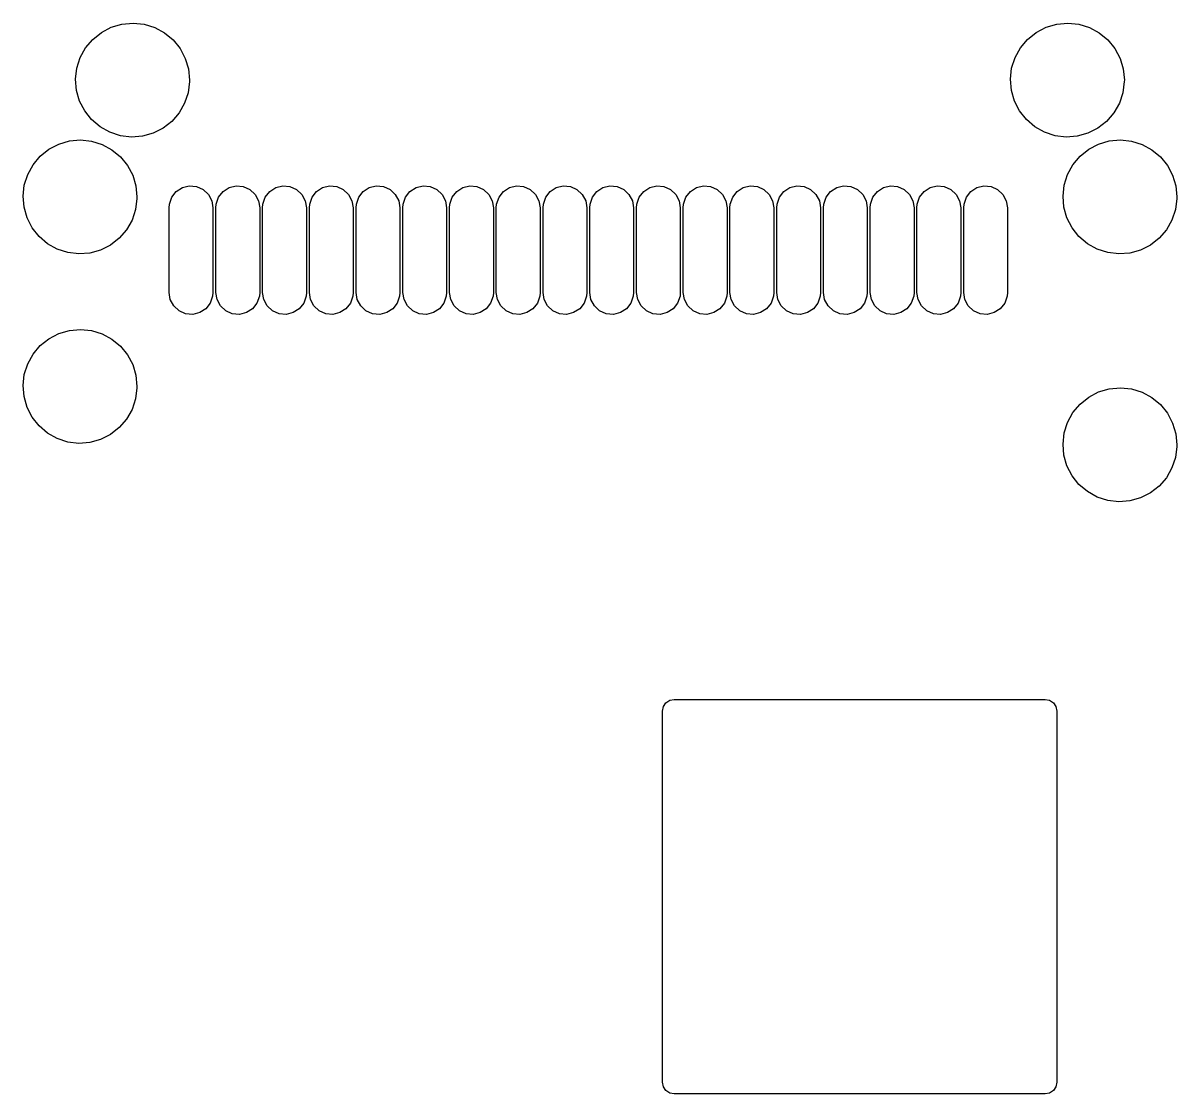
# Model space of a CAD drawing. Extents: x 0.05 to 3.94, y 0.07 to 3.93.
# Drawn here: x 0.086 to 0.864, y 2.367 to 3.088 of the extents above; entities that cross this region are included whole.
import ezdxf

# ---------------------------------------------------------------- set-up
doc = ezdxf.new("R2010")
doc.units = 0
doc.header["$MEASUREMENT"] = 0
doc.layers.add('BLACK', color=7, linetype='CONTINUOUS')

msp = doc.modelspace()

# ---------------------------------------------------------------- linework, layer by layer
at = {"layer": 'BLACK', "linetype": 'CONTINUOUS'}
for p, q in [((0.14566, 3.08559), (0.152847, 3.08771)), ((0.152847, 3.08771), (0.160307, 3.08838)), ((0.160307, 3.08838), (0.167758, 3.0876)), ((0.167758, 3.0876), (0.174914, 3.08539)), ((0.775581, 3.08559), (0.782768, 3.08771)), ((0.782768, 3.08771), (0.790229, 3.08838)), ((0.790229, 3.08838), (0.797679, 3.0876)), ((0.797679, 3.0876), (0.804836, 3.08539)), ((0.133182, 3.07743), (0.139021, 3.08212)), ((0.139021, 3.08212), (0.14566, 3.08559)), ((0.174914, 3.08539), (0.181504, 3.08182)), ((0.181504, 3.08182), (0.187277, 3.07705)), ((0.763103, 3.07743), (0.768942, 3.08212)), ((0.768942, 3.08212), (0.775581, 3.08559)), ((0.804836, 3.08539), (0.811426, 3.08182)), ((0.811426, 3.08182), (0.817198, 3.07705)), ((0.124758, 3.06512), (0.128367, 3.07169)), ((0.128367, 3.07169), (0.133182, 3.07743)), ((0.187277, 3.07705), (0.192012, 3.07124)), ((0.754679, 3.06512), (0.758288, 3.07169)), ((0.758288, 3.07169), (0.763103, 3.07743)), ((0.817198, 3.07705), (0.821933, 3.07124)), ((0.122492, 3.05798), (0.124758, 3.06512)), ((0.192012, 3.07124), (0.195529, 3.06463)), ((0.195529, 3.06463), (0.197694, 3.05746)), ((0.752414, 3.05798), (0.754679, 3.06512)), ((0.821933, 3.07124), (0.82545, 3.06463)), ((0.82545, 3.06463), (0.827615, 3.05746)), ((0.121657, 3.05054), (0.122492, 3.05798)), ((0.197694, 3.05746), (0.198425, 3.05)), ((0.751579, 3.05054), (0.752414, 3.05798)), ((0.827615, 3.05746), (0.828346, 3.05)), ((0.122284, 3.04307), (0.121657, 3.05054)), ((0.19841, 3.04893), (0.197471, 3.0415)), ((0.198425, 3.05), (0.19841, 3.04893)), ((0.752205, 3.04307), (0.751579, 3.05054)), ((0.828331, 3.04893), (0.827393, 3.0415)), ((0.828346, 3.05), (0.828331, 3.04893)), ((0.124349, 3.03587), (0.122284, 3.04307)), ((0.197471, 3.0415), (0.195107, 3.03439)), ((0.75427, 3.03587), (0.752205, 3.04307)), ((0.827393, 3.0415), (0.825028, 3.03439)), ((0.127774, 3.02921), (0.124349, 3.03587)), ((0.195107, 3.03439), (0.191406, 3.02787)), ((0.757695, 3.02921), (0.75427, 3.03587)), ((0.825028, 3.03439), (0.821327, 3.02787)), ((0.132427, 3.02333), (0.127774, 3.02921)), ((0.191406, 3.02787), (0.186511, 3.0222)), ((0.762348, 3.02333), (0.757695, 3.02921)), ((0.821327, 3.02787), (0.816432, 3.0222)), ((0.138132, 3.01848), (0.132427, 3.02333)), ((0.144672, 3.01482), (0.138132, 3.01848)), ((0.180608, 3.01759), (0.173921, 3.01421)), ((0.186511, 3.0222), (0.180608, 3.01759)), ((0.768053, 3.01848), (0.762348, 3.02333)), ((0.774593, 3.01482), (0.768053, 3.01848)), ((0.810529, 3.01759), (0.803842, 3.01421)), ((0.816432, 3.0222), (0.810529, 3.01759)), ((0.117414, 3.00897), (0.124874, 3.00964)), ((0.124874, 3.00964), (0.132325, 3.00886)), ((0.151797, 3.01251), (0.144672, 3.01482)), ((0.159235, 3.01162), (0.151797, 3.01251)), ((0.166705, 3.0122), (0.159235, 3.01162)), ((0.173921, 3.01421), (0.166705, 3.0122)), ((0.781718, 3.01251), (0.774593, 3.01482)), ((0.789157, 3.01162), (0.781718, 3.01251)), ((0.796626, 3.0122), (0.789157, 3.01162)), ((0.803842, 3.01421), (0.796626, 3.0122)), ((0.818201, 3.00897), (0.825662, 3.00964)), ((0.825662, 3.00964), (0.833112, 3.00886)), ((0.097749, 2.99869), (0.103588, 3.00338)), ((0.103588, 3.00338), (0.110227, 3.00685)), ((0.110227, 3.00685), (0.117414, 3.00897)), ((0.132325, 3.00886), (0.139481, 3.00665)), ((0.139481, 3.00665), (0.146071, 3.00308)), ((0.146071, 3.00308), (0.151844, 2.99831)), ((0.798537, 2.99869), (0.804375, 3.00338)), ((0.804375, 3.00338), (0.811014, 3.00685)), ((0.811014, 3.00685), (0.818201, 3.00897)), ((0.833112, 3.00886), (0.840269, 3.00665)), ((0.840269, 3.00665), (0.846859, 3.00308)), ((0.846859, 3.00308), (0.852631, 2.99831)), ((0.092934, 2.99295), (0.097749, 2.99869)), ((0.151844, 2.99831), (0.156579, 2.9925)), ((0.793721, 2.99295), (0.798537, 2.99869)), ((0.852631, 2.99831), (0.857366, 2.9925)), ((0.087059, 2.97924), (0.089325, 2.98638)), ((0.089325, 2.98638), (0.092934, 2.99295)), ((0.156579, 2.9925), (0.160096, 2.98589)), ((0.160096, 2.98589), (0.162261, 2.97872)), ((0.787847, 2.97924), (0.790112, 2.98638)), ((0.790112, 2.98638), (0.793721, 2.99295)), ((0.857366, 2.9925), (0.860883, 2.98589)), ((0.860883, 2.98589), (0.863048, 2.97872)), ((0.086224, 2.9718), (0.087059, 2.97924)), ((0.162261, 2.97872), (0.162992, 2.97126)), ((0.193546, 2.97753), (0.198251, 2.97869)), ((0.198251, 2.97869), (0.203081, 2.97828)), ((0.203081, 2.97828), (0.207515, 2.97632)), ((0.225042, 2.97753), (0.229747, 2.97869)), ((0.229747, 2.97869), (0.234577, 2.97828)), ((0.234577, 2.97828), (0.239011, 2.97632)), ((0.256538, 2.97753), (0.261243, 2.97869)), ((0.261243, 2.97869), (0.266073, 2.97828)), ((0.266073, 2.97828), (0.270507, 2.97632)), ((0.288034, 2.97753), (0.292739, 2.97869)), ((0.292739, 2.97869), (0.297569, 2.97828)), ((0.297569, 2.97828), (0.302003, 2.97632)), ((0.31953, 2.97753), (0.324235, 2.97869)), ((0.324235, 2.97869), (0.329065, 2.97828)), ((0.329065, 2.97828), (0.333499, 2.97632)), ((0.351026, 2.97753), (0.355731, 2.97869)), ((0.355731, 2.97869), (0.360561, 2.97828)), ((0.360561, 2.97828), (0.364995, 2.97632)), ((0.382522, 2.97753), (0.387227, 2.97869)), ((0.387227, 2.97869), (0.392057, 2.97828)), ((0.392057, 2.97828), (0.396491, 2.97632)), ((0.414019, 2.97753), (0.418724, 2.97869)), ((0.418724, 2.97869), (0.423554, 2.97828)), ((0.423554, 2.97828), (0.427988, 2.97632)), ((0.445515, 2.97753), (0.45022, 2.97869)), ((0.45022, 2.97869), (0.45505, 2.97828)), ((0.45505, 2.97828), (0.459484, 2.97632)), ((0.477011, 2.97753), (0.481716, 2.97869)), ((0.481716, 2.97869), (0.486546, 2.97828)), ((0.486546, 2.97828), (0.49098, 2.97632)), ((0.508507, 2.97753), (0.513212, 2.97869)), ((0.513212, 2.97869), (0.518042, 2.97828)), ((0.518042, 2.97828), (0.522476, 2.97632)), ((0.540003, 2.97753), (0.544708, 2.97869)), ((0.544708, 2.97869), (0.549538, 2.97828)), ((0.549538, 2.97828), (0.553972, 2.97632)), ((0.571499, 2.97753), (0.576204, 2.97869)), ((0.576204, 2.97869), (0.581034, 2.97828)), ((0.581034, 2.97828), (0.585468, 2.97632)), ((0.602995, 2.97753), (0.6077, 2.97869)), ((0.6077, 2.97869), (0.61253, 2.97828)), ((0.61253, 2.97828), (0.616964, 2.97632)), ((0.634491, 2.97753), (0.639196, 2.97869)), ((0.639196, 2.97869), (0.644026, 2.97828)), ((0.644026, 2.97828), (0.64846, 2.97632)), ((0.665987, 2.97753), (0.670692, 2.97869)), ((0.670692, 2.97869), (0.675522, 2.97828)), ((0.675522, 2.97828), (0.679956, 2.97632)), ((0.697483, 2.97753), (0.702188, 2.97869)), ((0.702188, 2.97869), (0.707018, 2.97828)), ((0.707018, 2.97828), (0.711452, 2.97632)), ((0.728979, 2.97753), (0.733684, 2.97869)), ((0.733684, 2.97869), (0.738514, 2.97828)), ((0.738514, 2.97828), (0.742948, 2.97632)), ((0.787012, 2.9718), (0.787847, 2.97924)), ((0.863048, 2.97872), (0.86378, 2.97126)), ((0.086851, 2.96433), (0.086224, 2.9718)), ((0.162992, 2.97126), (0.162977, 2.97019)), ((0.184866, 2.96651), (0.186472, 2.97109)), ((0.186472, 2.97109), (0.189473, 2.9749)), ((0.189473, 2.9749), (0.193546, 2.97753)), ((0.207515, 2.97632), (0.211075, 2.97302)), ((0.211075, 2.97302), (0.213377, 2.96876)), ((0.216362, 2.96651), (0.217968, 2.97109)), ((0.217968, 2.97109), (0.220969, 2.9749)), ((0.220969, 2.9749), (0.225042, 2.97753)), ((0.239011, 2.97632), (0.242571, 2.97302)), ((0.242571, 2.97302), (0.244873, 2.96876)), ((0.247858, 2.96651), (0.249464, 2.97109)), ((0.249464, 2.97109), (0.252465, 2.9749)), ((0.252465, 2.9749), (0.256538, 2.97753)), ((0.270507, 2.97632), (0.274067, 2.97302)), ((0.274067, 2.97302), (0.276369, 2.96876)), ((0.279354, 2.96651), (0.28096, 2.97109)), ((0.28096, 2.97109), (0.283961, 2.9749)), ((0.283961, 2.9749), (0.288034, 2.97753)), ((0.302003, 2.97632), (0.305563, 2.97302)), ((0.305563, 2.97302), (0.307865, 2.96876)), ((0.31085, 2.96651), (0.312456, 2.97109)), ((0.312456, 2.97109), (0.315457, 2.9749)), ((0.315457, 2.9749), (0.31953, 2.97753)), ((0.333499, 2.97632), (0.337059, 2.97302)), ((0.337059, 2.97302), (0.339361, 2.96876)), ((0.342346, 2.96651), (0.343952, 2.97109)), ((0.343952, 2.97109), (0.346954, 2.9749)), ((0.346954, 2.9749), (0.351026, 2.97753)), ((0.364995, 2.97632), (0.368555, 2.97302)), ((0.368555, 2.97302), (0.370858, 2.96876)), ((0.373842, 2.96651), (0.375448, 2.97109)), ((0.375448, 2.97109), (0.37845, 2.9749)), ((0.37845, 2.9749), (0.382522, 2.97753)), ((0.396491, 2.97632), (0.400051, 2.97302)), ((0.400051, 2.97302), (0.402354, 2.96876)), ((0.405338, 2.96651), (0.406944, 2.97109)), ((0.406944, 2.97109), (0.409946, 2.9749)), ((0.409946, 2.9749), (0.414019, 2.97753)), ((0.427988, 2.97632), (0.431548, 2.97302)), ((0.431548, 2.97302), (0.43385, 2.96876)), ((0.436834, 2.96651), (0.43844, 2.97109)), ((0.43844, 2.97109), (0.441442, 2.9749)), ((0.441442, 2.9749), (0.445515, 2.97753)), ((0.459484, 2.97632), (0.463044, 2.97302)), ((0.463044, 2.97302), (0.465346, 2.96876)), ((0.46833, 2.96651), (0.469936, 2.97109)), ((0.469936, 2.97109), (0.472938, 2.9749)), ((0.472938, 2.9749), (0.477011, 2.97753)), ((0.49098, 2.97632), (0.49454, 2.97302)), ((0.49454, 2.97302), (0.496842, 2.96876)), ((0.499826, 2.96651), (0.501432, 2.97109)), ((0.501432, 2.97109), (0.504434, 2.9749)), ((0.504434, 2.9749), (0.508507, 2.97753)), ((0.522476, 2.97632), (0.526036, 2.97302)), ((0.526036, 2.97302), (0.528338, 2.96876)), ((0.531322, 2.96651), (0.532929, 2.97109)), ((0.532929, 2.97109), (0.53593, 2.9749)), ((0.53593, 2.9749), (0.540003, 2.97753)), ((0.553972, 2.97632), (0.557532, 2.97302)), ((0.557532, 2.97302), (0.559834, 2.96876)), ((0.562818, 2.96651), (0.564425, 2.97109)), ((0.564425, 2.97109), (0.567426, 2.9749)), ((0.567426, 2.9749), (0.571499, 2.97753)), ((0.585468, 2.97632), (0.589028, 2.97302)), ((0.589028, 2.97302), (0.59133, 2.96876)), ((0.594314, 2.96651), (0.595921, 2.97109)), ((0.595921, 2.97109), (0.598922, 2.9749)), ((0.598922, 2.9749), (0.602995, 2.97753)), ((0.616964, 2.97632), (0.620524, 2.97302)), ((0.620524, 2.97302), (0.622826, 2.96876)), ((0.62581, 2.96651), (0.627417, 2.97109)), ((0.627417, 2.97109), (0.630418, 2.9749)), ((0.630418, 2.9749), (0.634491, 2.97753)), ((0.64846, 2.97632), (0.65202, 2.97302)), ((0.65202, 2.97302), (0.654322, 2.96876)), ((0.657306, 2.96651), (0.658913, 2.97109)), ((0.658913, 2.97109), (0.661914, 2.9749)), ((0.661914, 2.9749), (0.665987, 2.97753)), ((0.679956, 2.97632), (0.683516, 2.97302)), ((0.683516, 2.97302), (0.685818, 2.96876)), ((0.688803, 2.96651), (0.690409, 2.97109)), ((0.690409, 2.97109), (0.69341, 2.9749)), ((0.69341, 2.9749), (0.697483, 2.97753)), ((0.711452, 2.97632), (0.715012, 2.97302)), ((0.715012, 2.97302), (0.717314, 2.96876)), ((0.720299, 2.96651), (0.721905, 2.97109)), ((0.721905, 2.97109), (0.724906, 2.9749)), ((0.724906, 2.9749), (0.728979, 2.97753)), ((0.742948, 2.97632), (0.746508, 2.97302)), ((0.746508, 2.97302), (0.74881, 2.96876)), ((0.787639, 2.96433), (0.787012, 2.9718)), ((0.86378, 2.97126), (0.863765, 2.97019)), ((0.088916, 2.95713), (0.086851, 2.96433)), ((0.162038, 2.96276), (0.159674, 2.95565)), ((0.162977, 2.97019), (0.162038, 2.96276)), ((0.184646, 2.96398), (0.184866, 2.96651)), ((0.184646, 2.90689), (0.184646, 2.96398)), ((0.213377, 2.96876), (0.214173, 2.96398)), ((0.214173, 2.96398), (0.214173, 2.90689)), ((0.216142, 2.96398), (0.216362, 2.96651)), ((0.216142, 2.90689), (0.216142, 2.96398)), ((0.244873, 2.96876), (0.245669, 2.96398)), ((0.245669, 2.96398), (0.245669, 2.90689)), ((0.247638, 2.96398), (0.247858, 2.96651)), ((0.247638, 2.90689), (0.247638, 2.96398)), ((0.276369, 2.96876), (0.277165, 2.96398)), ((0.277165, 2.96398), (0.277165, 2.90689)), ((0.279134, 2.96398), (0.279354, 2.96651)), ((0.279134, 2.90689), (0.279134, 2.96398)), ((0.307865, 2.96876), (0.308661, 2.96398)), ((0.308661, 2.96398), (0.308661, 2.90689)), ((0.31063, 2.96398), (0.31085, 2.96651)), ((0.31063, 2.90689), (0.31063, 2.96398)), ((0.339361, 2.96876), (0.340157, 2.96398)), ((0.340157, 2.96398), (0.340157, 2.90689)), ((0.342126, 2.96398), (0.342346, 2.96651)), ((0.342126, 2.90689), (0.342126, 2.96398)), ((0.370858, 2.96876), (0.371654, 2.96398)), ((0.371654, 2.96398), (0.371654, 2.90689)), ((0.373622, 2.96398), (0.373842, 2.96651)), ((0.373622, 2.90689), (0.373622, 2.96398)), ((0.402354, 2.96876), (0.40315, 2.96398)), ((0.40315, 2.96398), (0.40315, 2.90689)), ((0.405118, 2.96398), (0.405338, 2.96651)), ((0.405118, 2.90689), (0.405118, 2.96398)), ((0.43385, 2.96876), (0.434646, 2.96398)), ((0.434646, 2.96398), (0.434646, 2.90689)), ((0.436614, 2.96398), (0.436834, 2.96651)), ((0.436614, 2.90689), (0.436614, 2.96398)), ((0.465346, 2.96876), (0.466142, 2.96398)), ((0.466142, 2.96398), (0.466142, 2.90689)), ((0.46811, 2.96398), (0.46833, 2.96651)), ((0.46811, 2.90689), (0.46811, 2.96398)), ((0.496842, 2.96876), (0.497638, 2.96398)), ((0.497638, 2.96398), (0.497638, 2.90689)), ((0.499606, 2.96398), (0.499826, 2.96651)), ((0.499606, 2.90689), (0.499606, 2.96398)), ((0.528338, 2.96876), (0.529134, 2.96398)), ((0.529134, 2.96398), (0.529134, 2.90689)), ((0.531102, 2.96398), (0.531322, 2.96651)), ((0.531102, 2.90689), (0.531102, 2.96398)), ((0.559834, 2.96876), (0.56063, 2.96398)), ((0.56063, 2.96398), (0.56063, 2.90689)), ((0.562598, 2.96398), (0.562818, 2.96651)), ((0.562598, 2.90689), (0.562598, 2.96398)), ((0.59133, 2.96876), (0.592126, 2.96398)), ((0.592126, 2.96398), (0.592126, 2.90689)), ((0.594094, 2.96398), (0.594314, 2.96651)), ((0.594094, 2.90689), (0.594094, 2.96398)), ((0.622826, 2.96876), (0.623622, 2.96398)), ((0.623622, 2.96398), (0.623622, 2.90689)), ((0.625591, 2.96398), (0.62581, 2.96651)), ((0.625591, 2.90689), (0.625591, 2.96398)), ((0.654322, 2.96876), (0.655118, 2.96398)), ((0.655118, 2.96398), (0.655118, 2.90689)), ((0.657087, 2.96398), (0.657306, 2.96651)), ((0.657087, 2.90689), (0.657087, 2.96398)), ((0.685818, 2.96876), (0.686614, 2.96398)), ((0.686614, 2.96398), (0.686614, 2.90689)), ((0.688583, 2.96398), (0.688803, 2.96651)), ((0.688583, 2.90689), (0.688583, 2.96398)), ((0.717314, 2.96876), (0.71811, 2.96398)), ((0.71811, 2.96398), (0.71811, 2.90689)), ((0.720079, 2.96398), (0.720299, 2.96651)), ((0.720079, 2.90689), (0.720079, 2.96398)), ((0.74881, 2.96876), (0.749606, 2.96398)), ((0.749606, 2.96398), (0.749606, 2.90689)), ((0.789703, 2.95713), (0.787639, 2.96433)), ((0.862826, 2.96276), (0.860461, 2.95565)), ((0.863765, 2.97019), (0.862826, 2.96276)), ((0.092341, 2.95047), (0.088916, 2.95713)), ((0.159674, 2.95565), (0.155973, 2.94913)), ((0.793128, 2.95047), (0.789703, 2.95713)), ((0.860461, 2.95565), (0.85676, 2.94913)), ((0.096994, 2.94459), (0.092341, 2.95047)), ((0.155973, 2.94913), (0.151078, 2.94346)), ((0.797781, 2.94459), (0.793128, 2.95047)), ((0.85676, 2.94913), (0.851865, 2.94346)), ((0.102699, 2.93974), (0.096994, 2.94459)), ((0.109239, 2.93608), (0.102699, 2.93974)), ((0.151078, 2.94346), (0.145174, 2.93885)), ((0.803486, 2.93974), (0.797781, 2.94459)), ((0.810026, 2.93608), (0.803486, 2.93974)), ((0.851865, 2.94346), (0.845962, 2.93885)), ((0.116364, 2.93377), (0.109239, 2.93608)), ((0.123802, 2.93288), (0.116364, 2.93377)), ((0.131272, 2.93346), (0.123802, 2.93288)), ((0.138488, 2.93547), (0.131272, 2.93346)), ((0.145174, 2.93885), (0.138488, 2.93547)), ((0.817151, 2.93377), (0.810026, 2.93608)), ((0.82459, 2.93288), (0.817151, 2.93377)), ((0.832059, 2.93346), (0.82459, 2.93288)), ((0.839275, 2.93547), (0.832059, 2.93346)), ((0.845962, 2.93885), (0.839275, 2.93547)), ((0.185442, 2.90211), (0.184646, 2.90689)), ((0.187744, 2.89784), (0.185442, 2.90211)), ((0.213953, 2.90435), (0.212347, 2.89978)), ((0.214173, 2.90689), (0.213953, 2.90435)), ((0.216938, 2.90211), (0.216142, 2.90689)), ((0.21924, 2.89784), (0.216938, 2.90211)), ((0.245449, 2.90435), (0.243843, 2.89978)), ((0.245669, 2.90689), (0.245449, 2.90435)), ((0.248434, 2.90211), (0.247638, 2.90689)), ((0.250736, 2.89784), (0.248434, 2.90211)), ((0.276946, 2.90435), (0.275339, 2.89978)), ((0.277165, 2.90689), (0.276946, 2.90435)), ((0.27993, 2.90211), (0.279134, 2.90689)), ((0.282232, 2.89784), (0.27993, 2.90211)), ((0.308442, 2.90435), (0.306835, 2.89978)), ((0.308661, 2.90689), (0.308442, 2.90435)), ((0.311426, 2.90211), (0.31063, 2.90689)), ((0.313728, 2.89784), (0.311426, 2.90211)), ((0.339938, 2.90435), (0.338331, 2.89978)), ((0.340157, 2.90689), (0.339938, 2.90435)), ((0.342922, 2.90211), (0.342126, 2.90689)), ((0.345224, 2.89784), (0.342922, 2.90211)), ((0.371434, 2.90435), (0.369827, 2.89978)), ((0.371654, 2.90689), (0.371434, 2.90435)), ((0.374418, 2.90211), (0.373622, 2.90689)), ((0.37672, 2.89784), (0.374418, 2.90211)), ((0.40293, 2.90435), (0.401323, 2.89978)), ((0.40315, 2.90689), (0.40293, 2.90435)), ((0.405914, 2.90211), (0.405118, 2.90689)), ((0.408216, 2.89784), (0.405914, 2.90211)), ((0.434426, 2.90435), (0.432819, 2.89978)), ((0.434646, 2.90689), (0.434426, 2.90435)), ((0.43741, 2.90211), (0.436614, 2.90689)), ((0.439712, 2.89784), (0.43741, 2.90211)), ((0.465922, 2.90435), (0.464316, 2.89978)), ((0.466142, 2.90689), (0.465922, 2.90435)), ((0.468906, 2.90211), (0.46811, 2.90689)), ((0.471208, 2.89784), (0.468906, 2.90211)), ((0.497418, 2.90435), (0.495812, 2.89978)), ((0.497638, 2.90689), (0.497418, 2.90435)), ((0.500402, 2.90211), (0.499606, 2.90689)), ((0.502704, 2.89784), (0.500402, 2.90211)), ((0.528914, 2.90435), (0.527308, 2.89978)), ((0.529134, 2.90689), (0.528914, 2.90435)), ((0.531898, 2.90211), (0.531102, 2.90689)), ((0.5342, 2.89784), (0.531898, 2.90211)), ((0.56041, 2.90435), (0.558804, 2.89978)), ((0.56063, 2.90689), (0.56041, 2.90435)), ((0.563394, 2.90211), (0.562598, 2.90689)), ((0.565697, 2.89784), (0.563394, 2.90211)), ((0.591906, 2.90435), (0.5903, 2.89978)), ((0.592126, 2.90689), (0.591906, 2.90435)), ((0.59489, 2.90211), (0.594094, 2.90689)), ((0.597193, 2.89784), (0.59489, 2.90211)), ((0.623402, 2.90435), (0.621796, 2.89978)), ((0.623622, 2.90689), (0.623402, 2.90435)), ((0.626387, 2.90211), (0.625591, 2.90689)), ((0.628689, 2.89784), (0.626387, 2.90211)), ((0.654898, 2.90435), (0.653292, 2.89978)), ((0.655118, 2.90689), (0.654898, 2.90435)), ((0.657883, 2.90211), (0.657087, 2.90689)), ((0.660185, 2.89784), (0.657883, 2.90211)), ((0.686394, 2.90435), (0.684788, 2.89978)), ((0.686614, 2.90689), (0.686394, 2.90435)), ((0.689379, 2.90211), (0.688583, 2.90689)), ((0.691681, 2.89784), (0.689379, 2.90211)), ((0.71789, 2.90435), (0.716284, 2.89978)), ((0.71811, 2.90689), (0.71789, 2.90435)), ((0.720875, 2.90211), (0.720079, 2.90689)), ((0.723177, 2.89784), (0.720875, 2.90211)), ((0.749386, 2.90435), (0.74778, 2.89978)), ((0.749606, 2.90689), (0.749386, 2.90435)), ((0.191304, 2.89455), (0.187744, 2.89784)), ((0.195738, 2.89259), (0.191304, 2.89455)), ((0.200568, 2.89217), (0.195738, 2.89259)), ((0.205273, 2.89334), (0.200568, 2.89217)), ((0.209346, 2.89597), (0.205273, 2.89334)), ((0.212347, 2.89978), (0.209346, 2.89597)), ((0.2228, 2.89455), (0.21924, 2.89784)), ((0.227234, 2.89259), (0.2228, 2.89455)), ((0.232064, 2.89217), (0.227234, 2.89259)), ((0.236769, 2.89334), (0.232064, 2.89217)), ((0.240842, 2.89597), (0.236769, 2.89334)), ((0.243843, 2.89978), (0.240842, 2.89597)), ((0.254296, 2.89455), (0.250736, 2.89784)), ((0.25873, 2.89259), (0.254296, 2.89455)), ((0.26356, 2.89217), (0.25873, 2.89259)), ((0.268265, 2.89334), (0.26356, 2.89217)), ((0.272338, 2.89597), (0.268265, 2.89334)), ((0.275339, 2.89978), (0.272338, 2.89597)), ((0.285792, 2.89455), (0.282232, 2.89784)), ((0.290226, 2.89259), (0.285792, 2.89455)), ((0.295056, 2.89217), (0.290226, 2.89259)), ((0.299761, 2.89334), (0.295056, 2.89217)), ((0.303834, 2.89597), (0.299761, 2.89334)), ((0.306835, 2.89978), (0.303834, 2.89597)), ((0.317288, 2.89455), (0.313728, 2.89784)), ((0.321722, 2.89259), (0.317288, 2.89455)), ((0.326552, 2.89217), (0.321722, 2.89259)), ((0.331257, 2.89334), (0.326552, 2.89217)), ((0.33533, 2.89597), (0.331257, 2.89334)), ((0.338331, 2.89978), (0.33533, 2.89597)), ((0.348784, 2.89455), (0.345224, 2.89784)), ((0.353218, 2.89259), (0.348784, 2.89455)), ((0.358048, 2.89217), (0.353218, 2.89259)), ((0.362753, 2.89334), (0.358048, 2.89217)), ((0.366826, 2.89597), (0.362753, 2.89334)), ((0.369827, 2.89978), (0.366826, 2.89597)), ((0.38028, 2.89455), (0.37672, 2.89784)), ((0.384714, 2.89259), (0.38028, 2.89455)), ((0.389544, 2.89217), (0.384714, 2.89259)), ((0.394249, 2.89334), (0.389544, 2.89217)), ((0.398322, 2.89597), (0.394249, 2.89334)), ((0.401323, 2.89978), (0.398322, 2.89597)), ((0.411776, 2.89455), (0.408216, 2.89784)), ((0.41621, 2.89259), (0.411776, 2.89455)), ((0.42104, 2.89217), (0.41621, 2.89259)), ((0.425745, 2.89334), (0.42104, 2.89217)), ((0.429818, 2.89597), (0.425745, 2.89334)), ((0.432819, 2.89978), (0.429818, 2.89597)), ((0.443272, 2.89455), (0.439712, 2.89784)), ((0.447706, 2.89259), (0.443272, 2.89455)), ((0.452536, 2.89217), (0.447706, 2.89259)), ((0.457241, 2.89334), (0.452536, 2.89217)), ((0.461314, 2.89597), (0.457241, 2.89334)), ((0.464316, 2.89978), (0.461314, 2.89597)), ((0.474768, 2.89455), (0.471208, 2.89784)), ((0.479202, 2.89259), (0.474768, 2.89455)), ((0.484032, 2.89217), (0.479202, 2.89259)), ((0.488737, 2.89334), (0.484032, 2.89217)), ((0.49281, 2.89597), (0.488737, 2.89334)), ((0.495812, 2.89978), (0.49281, 2.89597)), ((0.506264, 2.89455), (0.502704, 2.89784)), ((0.510698, 2.89259), (0.506264, 2.89455)), ((0.515528, 2.89217), (0.510698, 2.89259)), ((0.520233, 2.89334), (0.515528, 2.89217)), ((0.524306, 2.89597), (0.520233, 2.89334)), ((0.527308, 2.89978), (0.524306, 2.89597)), ((0.53776, 2.89455), (0.5342, 2.89784)), ((0.542195, 2.89259), (0.53776, 2.89455)), ((0.547024, 2.89217), (0.542195, 2.89259)), ((0.55173, 2.89334), (0.547024, 2.89217)), ((0.555802, 2.89597), (0.55173, 2.89334)), ((0.558804, 2.89978), (0.555802, 2.89597)), ((0.569257, 2.89455), (0.565697, 2.89784)), ((0.573691, 2.89259), (0.569257, 2.89455)), ((0.578521, 2.89217), (0.573691, 2.89259)), ((0.583226, 2.89334), (0.578521, 2.89217)), ((0.587298, 2.89597), (0.583226, 2.89334)), ((0.5903, 2.89978), (0.587298, 2.89597)), ((0.600753, 2.89455), (0.597193, 2.89784)), ((0.605187, 2.89259), (0.600753, 2.89455)), ((0.610017, 2.89217), (0.605187, 2.89259)), ((0.614722, 2.89334), (0.610017, 2.89217)), ((0.618794, 2.89597), (0.614722, 2.89334)), ((0.621796, 2.89978), (0.618794, 2.89597)), ((0.632249, 2.89455), (0.628689, 2.89784)), ((0.636683, 2.89259), (0.632249, 2.89455)), ((0.641513, 2.89217), (0.636683, 2.89259)), ((0.646218, 2.89334), (0.641513, 2.89217)), ((0.650291, 2.89597), (0.646218, 2.89334)), ((0.653292, 2.89978), (0.650291, 2.89597)), ((0.663745, 2.89455), (0.660185, 2.89784)), ((0.668179, 2.89259), (0.663745, 2.89455)), ((0.673009, 2.89217), (0.668179, 2.89259)), ((0.677714, 2.89334), (0.673009, 2.89217)), ((0.681787, 2.89597), (0.677714, 2.89334)), ((0.684788, 2.89978), (0.681787, 2.89597)), ((0.695241, 2.89455), (0.691681, 2.89784)), ((0.699675, 2.89259), (0.695241, 2.89455)), ((0.704505, 2.89217), (0.699675, 2.89259)), ((0.70921, 2.89334), (0.704505, 2.89217)), ((0.713283, 2.89597), (0.70921, 2.89334)), ((0.716284, 2.89978), (0.713283, 2.89597)), ((0.726737, 2.89455), (0.723177, 2.89784)), ((0.731171, 2.89259), (0.726737, 2.89455)), ((0.736001, 2.89217), (0.731171, 2.89259)), ((0.740706, 2.89334), (0.736001, 2.89217)), ((0.744779, 2.89597), (0.740706, 2.89334)), ((0.74778, 2.89978), (0.744779, 2.89597)), ((0.103588, 2.87582), (0.110227, 2.87929)), ((0.110227, 2.87929), (0.117414, 2.88141)), ((0.117414, 2.88141), (0.124874, 2.88209)), ((0.124874, 2.88209), (0.132325, 2.8813)), ((0.132325, 2.8813), (0.139481, 2.87909)), ((0.139481, 2.87909), (0.146071, 2.87552)), ((0.092934, 2.86539), (0.097749, 2.87113)), ((0.097749, 2.87113), (0.103588, 2.87582)), ((0.146071, 2.87552), (0.151844, 2.87075)), ((0.151844, 2.87075), (0.156579, 2.86494)), ((0.089325, 2.85882), (0.092934, 2.86539)), ((0.156579, 2.86494), (0.160096, 2.85833)), ((0.087059, 2.85168), (0.089325, 2.85882)), ((0.160096, 2.85833), (0.162261, 2.85116)), ((0.086224, 2.84424), (0.087059, 2.85168)), ((0.162261, 2.85116), (0.162992, 2.8437)), ((0.086851, 2.83677), (0.086224, 2.84424)), ((0.162977, 2.84263), (0.162038, 2.8352)), ((0.162992, 2.8437), (0.162977, 2.84263)), ((0.804375, 2.83645), (0.811014, 2.83992)), ((0.811014, 2.83992), (0.818201, 2.84204)), ((0.818201, 2.84204), (0.825662, 2.84272)), ((0.825662, 2.84272), (0.833112, 2.84193)), ((0.833112, 2.84193), (0.840269, 2.83972)), ((0.840269, 2.83972), (0.846859, 2.83615)), ((0.088916, 2.82957), (0.086851, 2.83677)), ((0.162038, 2.8352), (0.159674, 2.82809)), ((0.793721, 2.82602), (0.798537, 2.83176)), ((0.798537, 2.83176), (0.804375, 2.83645)), ((0.846859, 2.83615), (0.852631, 2.83138)), ((0.852631, 2.83138), (0.857366, 2.82557)), ((0.092341, 2.82291), (0.088916, 2.82957)), ((0.096994, 2.81704), (0.092341, 2.82291)), ((0.159674, 2.82809), (0.155973, 2.82157)), ((0.790112, 2.81945), (0.793721, 2.82602)), ((0.857366, 2.82557), (0.860883, 2.81896)), ((0.102699, 2.81218), (0.096994, 2.81704)), ((0.151078, 2.8159), (0.145174, 2.81129)), ((0.155973, 2.82157), (0.151078, 2.8159)), ((0.787847, 2.81231), (0.790112, 2.81945)), ((0.860883, 2.81896), (0.863048, 2.81179)), ((0.109239, 2.80853), (0.102699, 2.81218)), ((0.116364, 2.80621), (0.109239, 2.80853)), ((0.138488, 2.80791), (0.131272, 2.8059)), ((0.145174, 2.81129), (0.138488, 2.80791)), ((0.787012, 2.80487), (0.787847, 2.81231)), ((0.863048, 2.81179), (0.86378, 2.80433)), ((0.123802, 2.80532), (0.116364, 2.80621)), ((0.131272, 2.8059), (0.123802, 2.80532)), ((0.787639, 2.7974), (0.787012, 2.80487)), ((0.863765, 2.80326), (0.862826, 2.79583)), ((0.86378, 2.80433), (0.863765, 2.80326)), ((0.789703, 2.7902), (0.787639, 2.7974)), ((0.862826, 2.79583), (0.860461, 2.78872)), ((0.793128, 2.78354), (0.789703, 2.7902)), ((0.860461, 2.78872), (0.85676, 2.7822)), ((0.797781, 2.77767), (0.793128, 2.78354)), ((0.803486, 2.77281), (0.797781, 2.77767)), ((0.851865, 2.77653), (0.845962, 2.77192)), ((0.85676, 2.7822), (0.851865, 2.77653)), ((0.810026, 2.76916), (0.803486, 2.77281)), ((0.817151, 2.76684), (0.810026, 2.76916)), ((0.839275, 2.76854), (0.832059, 2.76653)), ((0.845962, 2.77192), (0.839275, 2.76854)), ((0.82459, 2.76595), (0.817151, 2.76684)), ((0.832059, 2.76653), (0.82459, 2.76595)), ((0.517725, 2.62801), (0.519432, 2.63057)), ((0.519432, 2.63057), (0.521987, 2.63227)), ((0.521987, 2.63227), (0.525, 2.63287)), ((0.525, 2.63287), (0.775, 2.63287)), ((0.775, 2.63287), (0.778013, 2.63227)), ((0.778013, 2.63227), (0.780568, 2.63057)), ((0.780568, 2.63057), (0.782275, 2.62801)), ((0.517126, 2.625), (0.517725, 2.62801)), ((0.517126, 2.375), (0.517126, 2.625)), ((0.782275, 2.62801), (0.782874, 2.625)), ((0.782874, 2.625), (0.782874, 2.375)), ((0.517725, 2.37199), (0.517126, 2.375)), ((0.519432, 2.36943), (0.517725, 2.37199)), ((0.782275, 2.37199), (0.780568, 2.36943)), ((0.782874, 2.375), (0.782275, 2.37199)), ((0.521987, 2.36773), (0.519432, 2.36943)), ((0.525, 2.36713), (0.521987, 2.36773)), ((0.775, 2.36713), (0.525, 2.36713)), ((0.778013, 2.36773), (0.775, 2.36713)), ((0.780568, 2.36943), (0.778013, 2.36773))]:
    msp.add_line(p, q, dxfattribs=at)

doc.saveas('drawing.dxf')
